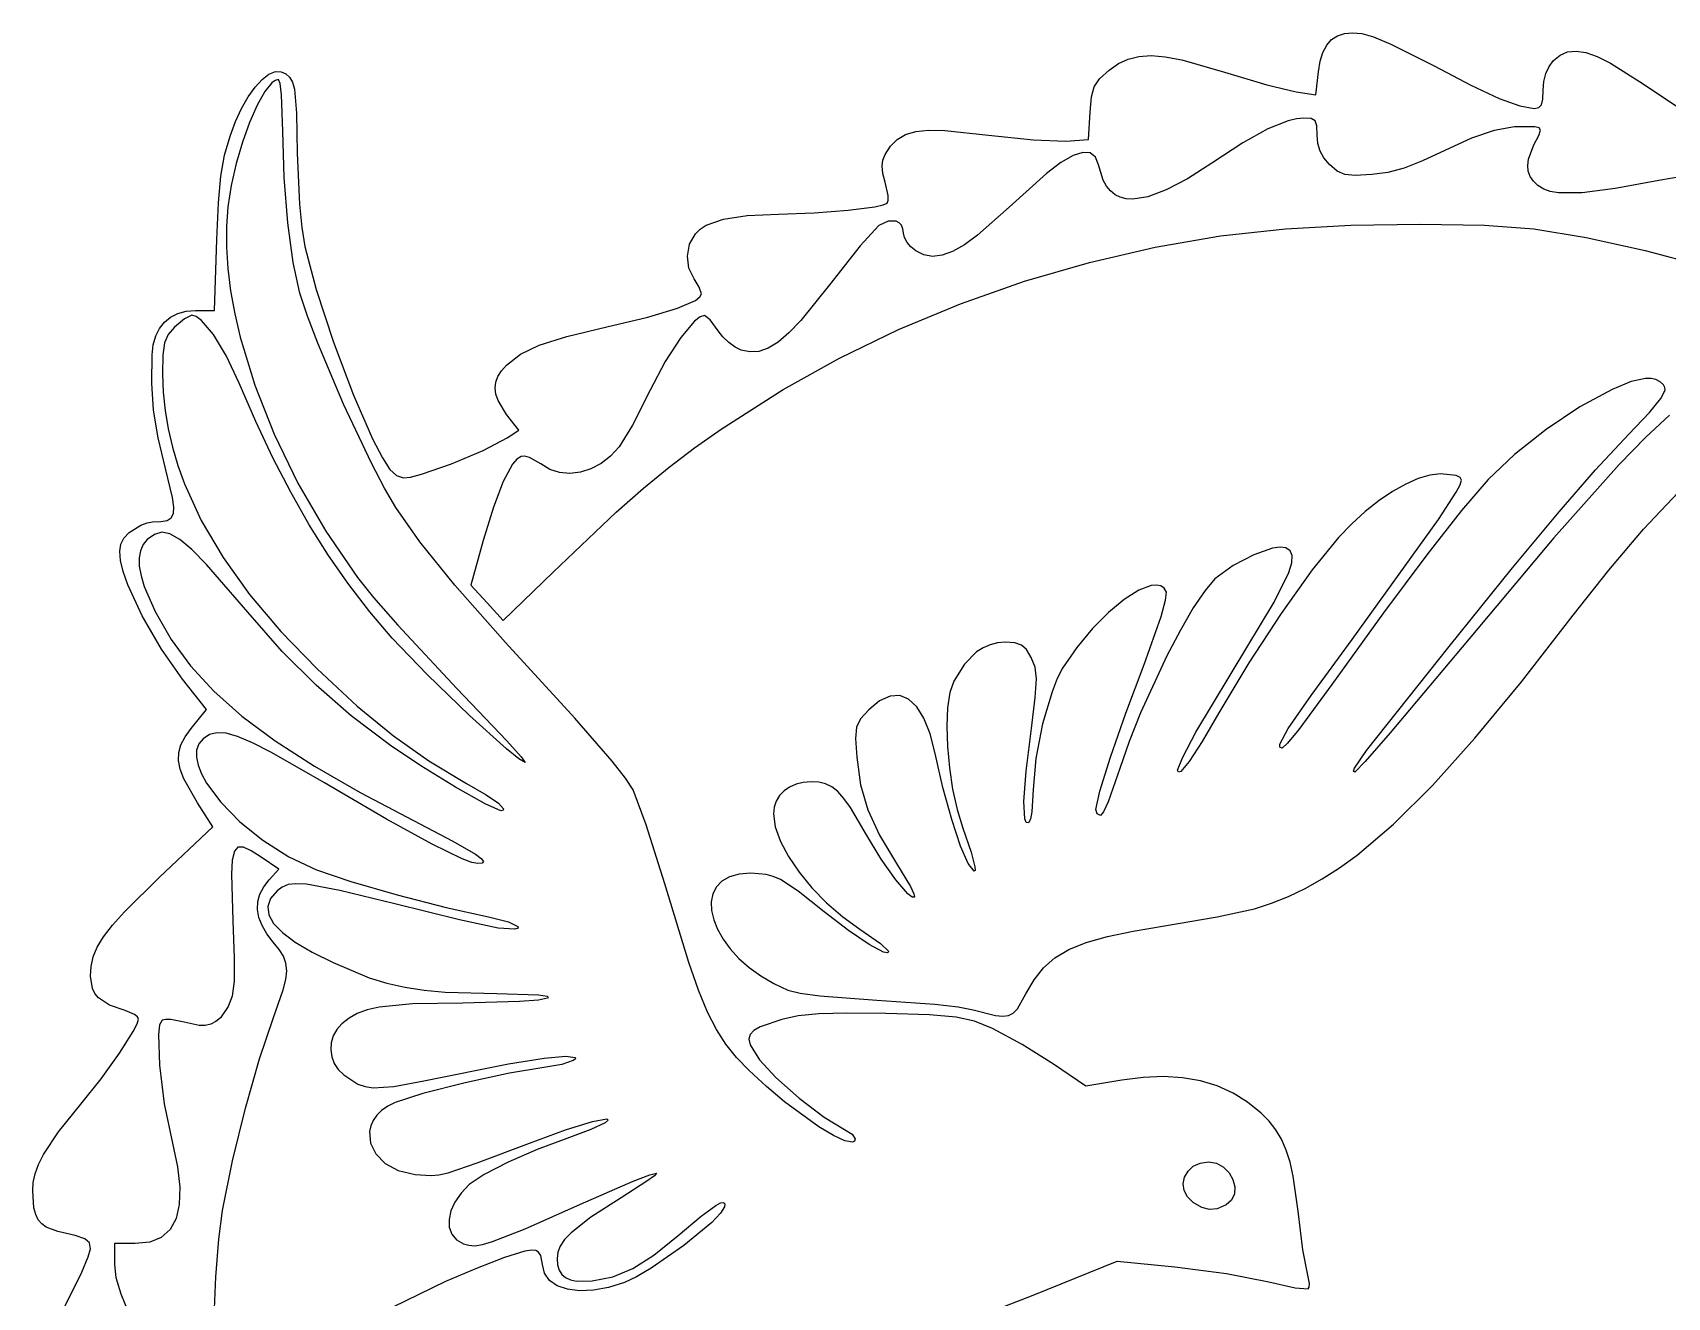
# Model space of a CAD drawing. Extents: x -77 to 287, y -42 to 339.
# Drawn here: x -74.4 to 142.7, y 171.2 to 339.1 of the extents above; entities that cross this region are included whole.
import ezdxf

# ---------------------------------------------------------------- set-up
doc = ezdxf.new("R2010")
doc.units = 0

msp = doc.modelspace()

# ---------------------------------------------------------------- linework, layer by layer
at = {"layer": 'Layer 1'}
for p, q in [((98.074558, 338.220521), (98.860054, 338.739917)), ((98.860054, 338.739917), (99.792513, 339.046636)), ((99.792513, 339.046636), (100.875736, 339.14402)), ((100.875736, 339.14402), (102.113526, 339.035411)), ((102.113526, 339.035411), (103.63568, 338.5745)), ((96.561821, 335.352858), (96.929244, 336.530333)), ((96.929244, 336.530333), (97.432222, 337.485107)), ((97.432222, 337.485107), (98.074558, 338.220521)), ((103.63568, 338.5745), (105.953207, 337.611687)), ((105.953207, 337.611687), (111.714286, 334.743646)), ((128.426474, 336.157388), (129.410839, 336.58201)), ((129.410839, 336.58201), (130.543965, 336.696969)), ((130.543965, 336.696969), (131.855372, 336.494657)), ((68.542896, 334.180715), (69.755404, 335.040141)), ((69.755404, 335.040141), (71.043428, 335.646528)), ((71.043428, 335.646528), (72.469737, 335.998759)), ((72.469737, 335.998759), (74.097104, 336.095722)), ((74.097104, 336.095722), (75.988299, 335.936302)), ((75.988299, 335.936302), (78.206092, 335.519384)), ((78.206092, 335.519384), (83.872561, 333.908596)), ((96.32615, 333.94934), (96.561821, 335.352858)), ((111.714286, 334.743646), (116.594927, 332.16659)), ((126.537652, 333.716688), (126.966136, 334.637225)), ((126.966136, 334.637225), (127.561348, 335.430711)), ((127.561348, 335.430711), (128.426474, 336.157388)), ((131.855372, 336.494657), (133.374582, 335.967465)), ((133.374582, 335.967465), (135.131114, 335.107786)), ((135.131114, 335.107786), (139.474231, 332.360531)), ((-44.886268, 331.912698), (-43.961896, 332.925669)), ((-43.961896, 332.925669), (-43.05774, 333.625449)), ((-42.665111, 332.498613), (-43.626989, 331.315449)), ((-43.05774, 333.625449), (-42.201411, 333.977479)), ((-42.219894, 332.81445), (-42.665111, 332.498613)), ((-41.80759, 332.923547), (-42.219894, 332.81445)), ((-42.201411, 333.977479), (-41.420522, 333.947201)), ((-41.576638, 332.383421), (-41.80759, 332.923547)), ((-41.38716, 330.910811), (-41.576638, 332.383421)), ((-41.420522, 333.947201), (-40.806917, 333.677446)), ((-40.806917, 333.677446), (-40.322912, 333.251291)), ((-40.322912, 333.251291), (-39.95362, 332.592711)), ((-39.95362, 332.592711), (-39.684157, 331.625679)), ((66.533647, 331.971879), (67.266065, 333.030247)), ((67.266065, 333.030247), (68.542896, 334.180715)), ((83.872561, 333.908596), (89.486361, 332.226577)), ((89.486361, 332.226577), (93.354432, 331.285606)), ((95.97933, 330.872342), (96.32615, 333.94934)), ((126.191637, 331.525153), (126.278589, 332.676773)), ((126.278589, 332.676773), (126.537652, 333.716688)), ((139.474231, 332.360531), (144.030946, 329.305763)), ((-46.685204, 329.085422), (-45.803241, 330.621096)), ((-45.803241, 330.621096), (-44.886268, 331.912698)), ((-43.626989, 331.315449), (-44.63863, 329.51151)), ((-41.209787, 326.054761), (-41.38716, 330.910811)), ((-39.684157, 331.625679), (-39.385181, 328.462156)), ((66.001228, 328.589842), (66.170437, 330.62021)), ((66.170437, 330.62021), (66.533647, 331.971879)), ((93.354432, 331.285606), (95.97933, 330.872342)), ((116.594927, 332.16659), (120.327058, 330.411265)), ((120.327058, 330.411265), (123.072746, 329.408671)), ((125.953346, 329.574384), (126.139702, 330.319897)), ((126.139702, 330.319897), (126.191637, 331.525153)), ((-47.504544, 327.340234), (-46.685204, 329.085422)), ((-44.63863, 329.51151), (-45.645442, 327.224255)), ((-39.385181, 328.462156), (-39.306904, 323.152518)), ((65.810217, 324.936587), (66.001228, 328.589842)), ((123.072746, 329.408671), (124.994058, 329.089807)), ((124.994058, 329.089807), (125.586741, 329.195419)), ((125.586741, 329.195419), (125.953346, 329.574384)), ((-48.233649, 325.420091), (-47.504544, 327.340234)), ((-45.645442, 327.224255), (-46.592832, 324.591139)), ((-41.038316, 319.887981), (-41.209787, 326.054761)), ((41.469778, 325.599161), (42.837951, 325.999849)), ((42.837951, 325.999849), (44.557018, 326.182097)), ((44.557018, 326.182097), (46.69517, 326.158779)), ((46.69517, 326.158779), (52.501481, 325.54695)), ((89.625622, 326.35603), (86.286149, 324.503981)), ((92.298646, 327.437998), (89.625622, 326.35603)), ((93.415963, 327.705194), (92.298646, 327.437998)), ((94.403534, 327.797861), (93.415963, 327.705194)), ((95.348492, 327.739547), (94.403534, 327.797861)), ((95.878017, 327.445227), (95.348492, 327.739547)), ((96.109583, 326.764385), (95.878017, 327.445227)), ((96.160666, 325.546504), (96.109583, 326.764385)), ((119.654355, 326.152645), (116.647201, 325.133299)), ((122.378407, 326.627125), (119.654355, 326.152645)), ((125.074703, 326.623292), (122.378407, 326.627125)), ((125.661303, 326.517394), (125.074703, 326.623292)), ((125.612657, 325.502707), (125.843518, 326.204277)), ((125.843518, 326.204277), (125.661303, 326.517394)), ((-48.968995, 322.874819), (-48.233649, 325.420091)), ((-46.592832, 324.591139), (-47.426209, 321.749618)), ((38.788741, 322.957693), (39.513362, 324.090958)), ((39.513362, 324.090958), (40.384311, 324.967156)), ((40.384311, 324.967156), (41.469778, 325.599161)), ((52.501481, 325.54695), (58.501658, 324.897857)), ((58.501658, 324.897857), (62.771901, 324.741706)), ((62.771901, 324.741706), (65.810217, 324.936587)), ((86.286149, 324.503981), (82.18192, 321.833877)), ((96.256298, 324.428541), (96.160666, 325.546504)), ((96.553307, 323.427065), (96.256298, 324.428541)), ((113.101603, 323.502532), (110.163004, 322.108991)), ((116.647201, 325.133299), (113.101603, 323.502532)), ((124.229055, 322.354553), (124.960033, 324.231448)), ((124.960033, 324.231448), (125.612657, 325.502707)), ((-49.462967, 320.086421), (-48.968995, 322.874819)), ((-47.426209, 321.749618), (-48.090979, 318.837151)), ((-39.306904, 323.152518), (-39.014581, 316.376227)), ((38.3951, 321.395458), (38.493203, 322.209018)), ((38.494483, 320.444653), (38.3951, 321.395458)), ((38.493203, 322.209018), (38.788741, 322.957693)), ((62.135254, 321.880722), (60.193662, 320.434246)), ((63.744802, 322.817214), (62.135254, 321.880722)), ((65.034879, 323.249659), (63.744802, 322.817214)), ((66.018059, 323.183992), (65.034879, 323.249659)), ((66.706914, 322.626148), (66.018059, 323.183992)), ((67.114016, 321.582064), (66.706914, 322.626148)), ((67.754095, 319.560662), (67.114016, 321.582064)), ((82.18192, 321.833877), (78.926492, 319.747374)), ((97.066868, 322.506087), (96.553307, 323.427065)), ((97.812152, 321.629622), (97.066868, 322.506087)), ((98.816147, 320.743862), (97.812152, 321.629622)), ((110.163004, 322.108991), (107.735092, 321.165349)), ((124.126915, 321.520612), (124.229055, 322.354553)), ((124.200628, 320.755043), (124.126915, 321.520612)), ((-49.78297, 316.529394), (-49.462967, 320.086421)), ((-40.569245, 313.901475), (-41.038316, 319.887981)), ((38.791405, 319.284241), (38.494483, 320.444653)), ((39.162698, 317.501677), (38.791405, 319.284241)), ((60.193662, 320.434246), (55.264056, 315.987601)), ((68.192438, 318.769663), (67.754095, 319.560662)), ((78.926492, 319.747374), (76.099769, 318.248635)), ((99.823869, 320.287884), (98.816147, 320.743862)), ((101.223591, 320.168969), (99.823869, 320.287884)), ((103.403586, 320.2944), (101.223591, 320.168969)), ((105.565931, 320.588266), (103.403586, 320.2944)), ((107.735092, 321.165349), (105.565931, 320.588266)), ((124.450409, 320.056874), (124.200628, 320.755043)), ((124.876472, 319.425132), (124.450409, 320.056874)), ((125.479033, 318.858842), (124.876472, 319.425132)), ((141.526599, 319.506228), (135.760793, 318.429734)), ((146.17892, 320.305215), (141.526599, 319.506228)), ((-48.090979, 318.837151), (-48.53255, 315.991192)), ((39.170965, 316.854733), (39.162698, 317.501677)), ((68.71271, 318.125183), (68.192438, 318.769663)), ((69.317207, 317.62726), (68.71271, 318.125183)), ((70.008224, 317.275934), (69.317207, 317.62726)), ((70.788055, 317.071242), (70.008224, 317.275934)), ((71.658997, 317.013222), (70.788055, 317.071242)), ((73.683392, 317.337353), (71.658997, 317.013222)), ((76.099769, 318.248635), (73.683392, 317.337353)), ((126.258306, 318.357032), (125.479033, 318.858842)), ((127.092118, 318.044986), (126.258306, 318.357032)), ((128.211725, 317.861539), (127.092118, 318.044986)), ((131.350862, 317.883638), (128.211725, 317.861539)), ((135.760793, 318.429734), (131.350862, 317.883638)), ((-49.996409, 311.678235), (-49.78297, 316.529394)), ((-48.53255, 315.991192), (-48.720036, 313.389601)), ((-39.014581, 316.376227), (-38.694164, 313.258775)), ((17.299065, 314.368733), (20.470853, 314.860953)), ((20.470853, 314.860953), (24.597525, 315.057018)), ((24.597525, 315.057018), (29.343774, 315.227051)), ((29.343774, 315.227051), (33.886465, 315.577857)), ((33.886465, 315.577857), (37.397724, 316.027191)), ((37.397724, 316.027191), (38.507856, 316.263104)), ((38.507856, 316.263104), (39.049678, 316.492805)), ((39.049678, 316.492805), (39.170965, 316.854733)), ((55.264056, 315.987601), (51.05708, 312.228815)), ((-48.720036, 313.389601), (-48.715406, 310.657128)), ((-39.856614, 308.611095), (-40.569245, 313.901475)), ((-38.694164, 313.258775), (-38.292512, 310.74921)), ((13.575519, 312.437678), (14.198012, 313.043312)), ((14.198012, 313.043312), (15.021005, 313.565821)), ((15.021005, 313.565821), (17.299065, 314.368733)), ((37.96558, 313.536148), (35.460795, 310.819361)), ((39.18937, 314.120924), (37.96558, 313.536148)), ((40.225126, 314.117635), (39.18937, 314.120924)), ((40.631698, 313.908345), (40.225126, 314.117635)), ((40.94231, 313.567494), (40.631698, 313.908345)), ((41.140642, 313.100233), (40.94231, 313.567494)), ((41.21038, 312.511715), (41.140642, 313.100233)), ((83.33885, 312.156993), (91.940496, 313.108948)), ((91.940496, 313.108948), (100.627151, 313.57726)), ((100.627151, 313.57726), (109.857822, 313.7291)), ((109.857822, 313.7291), (118.377326, 313.565312)), ((118.377326, 313.565312), (124.930481, 313.086744)), ((124.930481, 313.086744), (131.874652, 311.957538)), ((-50.299713, 302.253621), (-49.996409, 311.678235)), ((-48.715406, 310.657128), (-48.523727, 307.808255)), ((-38.292512, 310.74921), (-36.789813, 305.037102)), ((12.520394, 309.446887), (12.803693, 311.03374)), ((12.803693, 311.03374), (13.575519, 312.437678)), ((35.460795, 310.819361), (31.38663, 305.651938)), ((41.338709, 311.92937), (41.21038, 312.511715)), ((41.688121, 311.292397), (41.338709, 311.92937)), ((42.20525, 310.677867), (41.688121, 311.292397)), ((42.83673, 310.162851), (42.20525, 310.677867)), ((49.303614, 310.960217), (47.743505, 310.080073)), ((51.05708, 312.228815), (49.303614, 310.960217)), ((65.916191, 308.634879), (74.634252, 310.656073)), ((74.634252, 310.656073), (83.33885, 312.156993)), ((131.874652, 311.957538), (139.740668, 310.229988)), ((-38.954464, 304.532695), (-39.856614, 308.611095)), ((12.729802, 307.857124), (12.520394, 309.446887)), ((43.923364, 309.62977), (42.83673, 310.162851)), ((45.083374, 309.428908), (43.923364, 309.62977)), ((46.346756, 309.574323), (45.083374, 309.428908)), ((47.743505, 310.080073), (46.346756, 309.574323)), ((57.274158, 306.122103), (65.916191, 308.634879)), ((139.740668, 310.229988), (147.777667, 308.086849)), ((-48.523727, 307.808255), (-48.150061, 304.85746)), ((13.436098, 306.444455), (12.729802, 307.857124)), ((14.098642, 305.34833), (13.436098, 306.444455)), ((-48.150061, 304.85746), (-47.599476, 301.819222)), ((-37.948282, 301.491616), (-38.954464, 304.532695)), ((-36.789813, 305.037102), (-34.497431, 298.045467)), ((13.572644, 303.576134), (14.173118, 304.035378)), ((14.374216, 304.454655), (14.098642, 305.34833)), ((14.173118, 304.035378), (14.374216, 304.454655)), ((31.38663, 305.651938), (27.578035, 300.924183)), ((48.797643, 303.146437), (57.274158, 306.122103)), ((-56.124491, 301.369911), (-55.158996, 301.855826)), ((-55.158996, 301.855826), (-54.053346, 302.152913)), ((-54.053346, 302.152913), (-52.814962, 302.253621)), ((-52.814962, 302.253621), (-50.299713, 302.253621)), ((-47.599476, 301.819222), (-46.877035, 298.708022)), ((7.261688, 301.369101), (11.19051, 302.543668)), ((11.19051, 302.543668), (13.572644, 303.576134)), ((40.576134, 299.736573), (48.797643, 303.146437)), ((-58.105881, 298.854743), (-57.605352, 299.861816)), ((-57.605352, 299.861816), (-56.942416, 300.702724)), ((-56.942416, 300.702724), (-56.124491, 301.369911)), ((-55.620618, 300.046313), (-56.447893, 299.067509)), ((-54.298199, 301.153963), (-55.620618, 300.046313)), ((-53.321156, 301.614664), (-54.298199, 301.153963)), ((-52.709576, 301.439017), (-53.321156, 301.614664)), ((-52.005851, 300.931752), (-52.709576, 301.439017)), ((-50.404495, 299.040428), (-52.005851, 300.931752)), ((-36.585729, 297.880494), (-37.948282, 301.491616)), ((-3.476908, 298.797926), (1.820055, 300.064279)), ((1.820055, 300.064279), (7.261688, 301.369101)), ((13.47027, 300.815535), (11.645494, 298.650951)), ((14.210249, 301.399774), (13.47027, 300.815535)), ((14.790305, 301.590052), (14.210249, 301.399774)), ((15.548714, 300.983101), (14.790305, 301.590052)), ((16.610565, 299.558405), (15.548714, 300.983101)), ((27.578035, 300.924183), (25.988554, 299.271227)), ((32.699122, 295.921203), (40.576134, 299.736573)), ((-58.590047, 296.37231), (-58.436586, 297.689056)), ((-58.436586, 297.689056), (-58.105881, 298.854743)), ((-56.920992, 297.952637), (-57.133625, 296.327145)), ((-56.447893, 299.067509), (-56.920992, 297.952637)), ((-48.68214, 296.176807), (-50.404495, 299.040428)), ((-46.877035, 298.708022), (-44.936845, 292.324654)), ((-33.169086, 289.791945), (-36.585729, 297.880494)), ((-34.497431, 298.045467), (-31.851973, 291.014194)), ((-9.668119, 296.429546), (-7.15045, 297.645965)), ((-7.15045, 297.645965), (-3.476908, 298.797926)), ((11.645494, 298.650951), (9.585866, 295.467856)), ((17.245337, 298.733569), (16.610565, 299.558405)), ((18.029008, 297.971393), (17.245337, 298.733569)), ((18.862026, 297.356672), (18.029008, 297.971393)), ((24.557469, 298.05417), (23.246167, 297.244475)), ((25.988554, 299.271227), (24.557469, 298.05417)), ((-58.633489, 292.570692), (-58.590047, 296.37231)), ((-57.133625, 296.327145), (-57.179501, 293.816483)), ((-47.003837, 292.577009), (-48.68214, 296.176807)), ((-11.497464, 294.969821), (-9.668119, 296.429546)), ((9.585866, 295.467856), (7.561273, 291.637807)), ((19.644841, 296.974203), (18.862026, 297.356672)), ((20.828465, 296.733028), (19.644841, 296.974203)), ((22.016037, 296.813607), (20.828465, 296.733028)), ((23.246167, 297.244475), (22.016037, 296.813607)), ((25.256096, 291.729018), (32.699122, 295.921203)), ((-57.179501, 293.816483), (-57.095276, 291.388045)), ((-12.924935, 292.715468), (-12.639814, 293.468176)), ((-12.639814, 293.468176), (-12.163985, 294.215523)), ((-12.163985, 294.215523), (-11.497464, 294.969821)), ((139.768761, 293.226364), (137.865393, 292.789449)), ((140.523423, 293.224047), (139.768761, 293.226364)), ((141.165322, 293.076162), (140.523423, 293.224047)), ((-58.374736, 289.006957), (-58.633489, 292.570692)), ((-57.095276, 291.388045), (-56.852276, 288.959039)), ((-44.810537, 287.48453), (-47.003837, 292.577009)), ((-44.936845, 292.324654), (-42.370013, 285.82319)), ((-31.851973, 291.014194), (-29.290047, 285.183167)), ((-13.019333, 291.94509), (-12.924935, 292.715468)), ((-12.922989, 291.14473), (-13.019333, 291.94509)), ((-12.635889, 290.302078), (-12.922989, 291.14473)), ((7.561273, 291.637807), (5.212485, 287.026402)), ((17.017949, 286.496668), (25.256096, 291.729018)), ((135.343697, 291.755728), (131.03, 289.423968)), ((137.865393, 292.789449), (135.343697, 291.755728)), ((141.7084, 292.78392), (141.165322, 293.076162)), ((142.166597, 292.348533), (141.7084, 292.78392)), ((141.817914, 290.532659), (142.367795, 291.645463)), ((142.347049, 292.028236), (142.166597, 292.348533)), ((142.367795, 291.645463), (142.347049, 292.028236)), ((-57.773354, 285.341305), (-58.374736, 289.006957)), ((-56.852276, 288.959039), (-56.450263, 286.529011)), ((-29.459675, 281.954695), (-33.169086, 289.791945)), ((-11.48935, 288.440652), (-12.635889, 290.302078)), ((131.03, 289.423968), (126.557902, 286.44634)), ((140.292455, 288.690465), (141.817914, 290.532659)), ((-42.534473, 282.664347), (-44.810537, 287.48453)), ((-9.877774, 286.327756), (-11.48935, 288.440652)), ((5.212485, 287.026402), (3.455914, 284.117299)), ((137.566919, 285.799225), (140.292455, 288.690465)), ((142.971657, 288.334997), (139.834624, 285.403535)), ((-56.788905, 281.23393), (-57.773354, 285.341305)), ((-56.450263, 286.529011), (-55.888999, 284.097508)), ((-42.370013, 285.82319), (-39.217057, 279.319468)), ((-29.290047, 285.183167), (-27.992811, 282.679763)), ((-14.614015, 283.632312), (-11.428139, 285.311931)), ((-11.428139, 285.311931), (-9.877774, 286.327756)), ((13.469649, 284.008923), (17.017949, 286.496668)), ((126.557902, 286.44634), (122.357904, 283.135039)), ((133.149303, 281.072812), (137.566919, 285.799225)), ((139.834624, 285.403535), (136.270132, 281.763875)), ((-55.888999, 284.097508), (-55.168247, 281.664075)), ((-40.16786, 278.103481), (-42.534473, 282.664347)), ((-27.992811, 282.679763), (-26.996177, 281.132156)), ((-18.830293, 281.860601), (-14.614015, 283.632312)), ((-10.119367, 282.493327), (-10.69749, 281.809875)), ((-9.57657, 282.857724), (-10.119367, 282.493327)), ((-9.08863, 282.887766), (-9.57657, 282.857724)), ((-8.433299, 282.711206), (-9.08863, 282.887766)), ((-6.963491, 281.868157), (-8.433299, 282.711206)), ((2.316305, 282.888956), (1.051198, 281.914193)), ((3.455914, 284.117299), (2.316305, 282.888956)), ((10.076248, 281.428027), (13.469649, 284.008923)), ((122.357904, 283.135039), (118.860508, 279.802262)), ((-55.854339, 277.384186), (-56.788905, 281.23393)), ((-55.168247, 281.664075), (-54.287768, 279.228259)), ((-27.731165, 278.657697), (-29.459675, 281.954695)), ((-26.996177, 281.132156), (-26.125074, 280.319089)), ((-26.125074, 280.319089), (-25.20443, 280.019305)), ((-25.20443, 280.019305), (-24.270513, 280.112301)), ((-24.270513, 280.112301), (-22.789567, 280.491399)), ((-22.789567, 280.491399), (-18.830293, 281.860601)), ((-10.69749, 281.809875), (-11.937771, 279.534577)), ((-5.774676, 281.14243), (-6.963491, 281.868157)), ((-4.474422, 280.721428), (-5.774676, 281.14243)), ((-3.102218, 280.596628), (-4.474422, 280.721428)), ((-1.697553, 280.759505), (-3.102218, 280.596628)), ((-0.299918, 281.201534), (-1.697553, 280.759505)), ((1.051198, 281.914193), (-0.299918, 281.201534)), ((6.668533, 278.619903), (10.076248, 281.428027)), ((111.14812, 280.374235), (109.596999, 279.922716)), ((112.553129, 280.529089), (111.14812, 280.374235)), ((114.640459, 280.32113), (112.553129, 280.529089)), ((115.157787, 280.059432), (114.640459, 280.32113)), ((136.270132, 281.763875), (127.579036, 272.064274)), ((128.297073, 275.508723), (133.149303, 281.072812)), ((-54.287768, 279.228259), (-52.046679, 274.347661)), ((-37.702914, 273.788952), (-40.16786, 278.103481)), ((-39.217057, 279.319468), (-35.518496, 272.929326)), ((-26.212641, 276.056391), (-27.731165, 278.657697)), ((-11.937771, 279.534577), (-13.253529, 276.129373)), ((3.077292, 275.450471), (6.668533, 278.619903)), ((106.182117, 278.207947), (104.381203, 276.983825)), ((107.93119, 279.194099), (106.182117, 278.207947)), ((109.596999, 279.922716), (107.93119, 279.194099)), ((112.296147, 274.471814), (114.645894, 278.09269)), ((114.645894, 278.09269), (115.167856, 279.10384)), ((115.329372, 279.691033), (115.157787, 280.059432)), ((115.167856, 279.10384), (115.329372, 279.691033)), ((118.860508, 279.802262), (115.330526, 275.691973)), ((139.527224, 273.18516), (144.113675, 278.077615)), ((-55.689578, 276.137586), (-55.854339, 277.384186)), ((-55.747004, 275.258568), (-55.689578, 276.137586)), ((-23.035135, 271.533393), (-26.212641, 276.056391)), ((-13.253529, 276.129373), (-14.600879, 271.691805)), ((104.381203, 276.983825), (102.559873, 275.5413)), ((-61.613014, 272.769809), (-60.093904, 273.740043)), ((-60.093904, 273.740043), (-59.257648, 274.037428)), ((-59.257648, 274.037428), (-58.506171, 274.149306)), ((-58.506171, 274.149306), (-57.406201, 274.1925)), ((-57.406201, 274.1925), (-56.589936, 274.349475)), ((-56.589936, 274.349475), (-56.041997, 274.683681)), ((-56.041997, 274.683681), (-55.747004, 275.258568)), ((-52.046679, 274.347661), (-49.163832, 269.452084)), ((-35.131852, 269.707781), (-37.702914, 273.788952)), ((-5.332619, 267.491375), (3.077292, 275.450471)), ((100.749551, 273.899935), (98.981661, 272.079296)), ((102.559873, 275.5413), (100.749551, 273.899935)), ((100.801952, 258.548842), (112.296147, 274.471814)), ((115.330526, 275.691973), (110.711613, 269.800236)), ((122.109796, 268.044297), (128.297073, 275.508723)), ((-62.726723, 271.200778), (-62.326112, 271.989456)), ((-62.326112, 271.989456), (-61.613014, 272.769809)), ((-59.215282, 271.804141), (-59.77656, 271.1382)), ((-58.266764, 272.495409), (-59.215282, 271.804141)), ((-57.294028, 272.776176), (-58.266764, 272.495409)), ((-56.206544, 272.581126), (-57.294028, 272.776176)), ((-54.913782, 271.844942), (-56.206544, 272.581126)), ((-53.325212, 270.502308), (-54.913782, 271.844942)), ((-35.518496, 272.929326), (-31.31485, 266.768598)), ((-18.350501, 265.757038), (-23.035135, 271.533393)), ((-14.600879, 271.691805), (-16.230859, 265.743508)), ((98.981661, 272.079296), (95.489134, 267.791396)), ((127.579036, 272.064274), (116.338909, 258.644817)), ((134.897788, 267.760602), (139.527224, 273.18516)), ((-62.858587, 270.261852), (-62.726723, 271.200778)), ((-62.76544, 269.030757), (-62.858587, 270.261852)), ((-60.141499, 270.330523), (-60.309591, 269.376411)), ((-60.309591, 269.376411), (-60.280329, 268.271168)), ((-59.77656, 271.1382), (-60.141499, 270.330523)), ((-51.350303, 268.487909), (-53.325212, 270.502308)), ((-49.163832, 269.452084), (-45.637324, 264.537897)), ((-32.446889, 265.84699), (-35.131852, 269.707781)), ((87.741548, 269.807014), (85.003911, 268.359858)), ((90.251684, 270.675751), (87.741548, 269.807014)), ((91.249262, 270.817228), (90.251684, 270.675751)), ((91.983351, 270.722919), (91.249262, 270.817228)), ((92.574022, 270.332073), (91.983351, 270.722919)), ((92.854739, 269.689605), (92.574022, 270.332073)), ((92.804096, 268.74044), (92.854739, 269.689605)), ((110.711613, 269.800236), (104.985175, 262.10263)), ((-62.437449, 267.585927), (-62.76544, 269.030757)), ((-61.82005, 265.819047), (-62.437449, 267.585927)), ((-60.280329, 268.271168), (-60.053205, 267.010096)), ((-45.879351, 262.182549), (-51.350303, 268.487909)), ((-11.940773, 261.062229), (-5.332619, 267.491375)), ((85.003911, 268.359858), (82.589743, 266.577429)), ((90.44996, 263.502004), (92.400688, 267.429501)), ((95.489134, 267.791396), (91.36201, 262.010006)), ((92.400688, 267.429501), (92.804096, 268.74044)), ((113.687042, 257.616871), (122.109796, 268.044297)), ((130.183865, 261.766365), (134.897788, 267.760602)), ((-59.896045, 261.662498), (-61.82005, 265.819047)), ((-60.053205, 267.010096), (-59.627711, 265.588497)), ((-59.627711, 265.588497), (-58.179583, 262.244932)), ((-29.640242, 262.193599), (-32.446889, 265.84699)), ((-31.31485, 266.768598), (-29.158101, 264.102304)), ((-11.656172, 258.135604), (-18.350501, 265.757038)), ((-16.230859, 265.743508), (-14.085815, 263.402867)), ((72.464489, 265.07749), (70.536972, 263.859552)), ((74.115954, 265.702647), (72.464489, 265.07749)), ((74.802565, 265.766832), (74.115954, 265.702647)), ((75.377442, 265.651501), (74.802565, 265.766832)), ((75.826345, 265.346215), (75.377442, 265.651501)), ((76.135032, 264.840532), (75.826345, 265.346215)), ((81.275147, 265.065557), (79.713355, 262.744248)), ((82.589743, 266.577429), (81.275147, 265.065557)), ((-45.637324, 264.537897), (-41.465253, 259.601468)), ((-29.158101, 264.102304), (-25.944783, 260.438131)), ((-14.085815, 263.402867), (-11.940773, 261.062229)), ((70.536972, 263.859552), (68.447324, 262.132355)), ((75.425419, 261.610244), (76.020049, 263.77573)), ((76.020049, 263.77573), (76.135032, 264.840532)), ((79.713355, 262.744248), (77.990145, 259.78448)), ((86.831317, 257.466511), (90.44996, 263.502004)), ((-57.351454, 257.24784), (-59.896045, 261.662498)), ((-58.179583, 262.244932), (-56.06124, 258.533528)), ((-41.283614, 256.964546), (-45.879351, 262.182549)), ((-26.704125, 258.734629), (-29.640242, 262.193599)), ((68.447324, 262.132355), (66.309468, 259.979418)), ((73.184475, 255.237608), (75.425419, 261.610244)), ((91.36201, 262.010006), (87.079628, 255.439199)), ((104.985175, 262.10263), (98.132621, 252.574728)), ((123.317253, 252.921279), (130.183865, 261.766365)), ((-56.06124, 258.533528), (-53.496294, 255.032025)), ((-41.465253, 259.601468), (-36.645717, 254.639167)), ((-22.052715, 253.879789), (-26.704125, 258.734629)), ((-25.944783, 260.438131), (-18.084856, 252.048198)), ((66.309468, 259.979418), (64.237326, 257.484262)), ((77.990145, 259.78448), (76.191293, 256.357232)), ((95.359298, 251.080681), (100.801952, 258.548842)), ((116.338909, 258.644817), (105.874501, 246.122263)), ((-54.544307, 253.261798), (-57.351454, 257.24784)), ((-36.80282, 252.46907), (-41.283614, 256.964546)), ((-2.449581, 248.077368), (-11.656172, 258.135604)), ((50.932144, 256.884121), (49.326707, 255.277245)), ((51.804325, 257.445396), (50.932144, 256.884121)), ((52.723553, 257.845789), (51.804325, 257.445396)), ((53.690382, 258.085718), (52.723553, 257.845789)), ((54.705366, 258.165601), (53.690382, 258.085718)), ((56.00782, 258.093912), (54.705366, 258.165601)), ((56.898383, 257.808019), (56.00782, 258.093912)), ((57.56213, 257.201684), (56.898383, 257.808019)), ((58.184136, 256.16867), (57.56213, 257.201684)), ((64.237326, 257.484262), (62.344822, 254.730409)), ((76.191293, 256.357232), (72.709777, 248.784204)), ((80.068554, 246.210199), (86.831317, 257.466511)), ((102.731901, 243.779748), (113.687042, 257.616871)), ((-53.496294, 255.032025), (-50.397785, 251.670108)), ((-36.645717, 254.639167), (-31.329422, 249.70209)), ((49.326707, 255.277245), (47.902814, 253.021813)), ((58.718235, 254.880745), (58.184136, 256.16867)), ((58.898228, 253.321791), (58.718235, 254.880745)), ((62.344822, 254.730409), (61.637709, 253.359184)), ((70.769912, 248.773581), (73.184475, 255.237608)), ((87.079628, 255.439199), (83.121328, 248.783045)), ((-51.353108, 249.251356), (-54.544307, 253.261798)), ((-32.120397, 248.400253), (-36.80282, 252.46907)), ((-16.430093, 248.445373), (-22.052715, 253.879789)), ((-18.084856, 252.048198), (-11.457651, 245.087033)), ((47.902814, 253.021813), (47.385858, 251.508779)), ((58.725277, 250.821136), (58.898228, 253.321791)), ((61.637709, 253.359184), (60.944281, 251.597868)), ((98.132621, 252.574728), (93.709073, 246.595492)), ((117.1216, 245.414355), (123.317253, 252.921279)), ((-50.397785, 251.670108), (-46.678754, 248.377463)), ((-31.329422, 249.70209), (-26.531283, 245.734838)), ((38.051578, 250.381333), (36.599227, 249.180047)), ((39.427754, 251.017666), (38.051578, 250.381333)), ((40.715653, 251.096966), (39.427754, 251.017666)), ((41.903173, 250.627154), (40.715653, 251.096966)), ((42.978211, 249.616151), (41.903173, 250.627154)), ((47.385858, 251.508779), (47.076295, 249.468055)), ((58.200544, 246.70811), (58.725277, 250.821136)), ((60.944281, 251.597868), (59.697844, 247.317452)), ((92.326297, 246.695928), (95.359298, 251.080681)), ((-53.397892, 246.706919), (-51.353108, 249.251356)), ((-46.678754, 248.377463), (-42.252242, 245.083777)), ((-26.919774, 244.462228), (-32.120397, 248.400253)), ((-11.531292, 244.019847), (-16.430093, 248.445373)), ((2.509003, 242.397995), (-2.449581, 248.077368)), ((35.50282, 247.988888), (34.961002, 246.900893)), ((36.599227, 249.180047), (35.50282, 247.988888)), ((43.928664, 248.071878), (42.978211, 249.616151)), ((44.742431, 246.002256), (43.928664, 248.071878)), ((47.076295, 249.468055), (46.965968, 247.030825)), ((68.729269, 242.900533), (70.769912, 248.773581)), ((72.709777, 248.784204), (71.198666, 244.980379)), ((83.121328, 248.783045), (80.901208, 244.994931)), ((-54.748407, 244.56005), (-54.198164, 245.603405)), ((-54.198164, 245.603405), (-53.397892, 246.706919)), ((-51.802151, 245.349707), (-52.377413, 244.67094)), ((-50.950631, 245.89913), (-51.802151, 245.349707)), ((-49.972514, 246.156991), (-50.950631, 245.89913)), ((-48.764668, 246.085763), (-49.972514, 246.156991)), ((-47.22396, 245.647921), (-48.764668, 246.085763)), ((-45.247257, 244.805939), (-47.22396, 245.647921)), ((-26.531283, 245.734838), (-21.829693, 242.413961)), ((34.961002, 246.900893), (34.839135, 245.388558)), ((34.839135, 245.388558), (35.002583, 242.924379)), ((45.407408, 243.415206), (44.742431, 246.002256)), ((46.965968, 247.030825), (47.04672, 244.32827)), ((57.515049, 241.034145), (58.200544, 246.70811)), ((59.697844, 247.317452), (58.804244, 242.714141)), ((78.257519, 242.824109), (80.068554, 246.210199)), ((91.209725, 244.627559), (92.326297, 246.695928)), ((93.709073, 246.595492), (92.225316, 244.776587)), ((105.874501, 246.122263), (102.545268, 242.312857)), ((111.486485, 239.143889), (117.1216, 245.414355)), ((-55.082604, 242.460438), (-55.04457, 243.52851)), ((-55.04457, 243.52851), (-54.748407, 244.56005)), ((-52.671025, 243.845791), (-52.700011, 242.893937)), ((-52.377413, 244.67094), (-52.671025, 243.845791)), ((-42.731426, 243.522291), (-45.247257, 244.805939)), ((-35.669849, 239.479891), (-42.731426, 243.522291)), ((-42.252242, 245.083777), (-37.031287, 241.718735)), ((-22.867896, 241.757047), (-26.919774, 244.462228)), ((-9.883024, 242.681815), (-11.531292, 244.019847)), ((-11.457651, 245.087033), (-9.578686, 242.969421)), ((46.450679, 238.892694), (45.407408, 243.415206)), ((47.04672, 244.32827), (47.310393, 241.491574)), ((71.198666, 244.980379), (69.955023, 241.392985)), ((80.901208, 244.994931), (79.16524, 242.352399)), ((91.21597, 244.222325), (91.209725, 244.627559)), ((91.516364, 244.108553), (91.21597, 244.222325)), ((92.225316, 244.776587), (91.516364, 244.108553)), ((101.137696, 241.466537), (102.731901, 243.779748)), ((-54.858456, 241.307487), (-55.082604, 242.460438)), ((-54.368077, 240.021313), (-54.858456, 241.307487)), ((-52.700011, 242.893937), (-52.481396, 241.835057)), ((-52.481396, 241.835057), (-52.032207, 240.688829)), ((-37.031287, 241.718735), (-30.928931, 238.212025)), ((-18.263155, 238.930358), (-22.867896, 241.757047)), ((-21.829693, 242.413961), (-16.803045, 239.416007)), ((-9.051348, 242.19168), (-9.883024, 242.681815)), ((-9.578686, 242.969421), (-9.051348, 242.19168)), ((4.304827, 240.105424), (2.509003, 242.397995)), ((35.002583, 242.924379), (35.51653, 239.253553)), ((47.310393, 241.491574), (47.748831, 238.651918)), ((57.222058, 237.005523), (57.515049, 241.034145)), ((58.804244, 242.714141), (58.462215, 238.612916)), ((67.314671, 238.377083), (68.729269, 242.900533)), ((69.955023, 241.392985), (68.385922, 236.993168)), ((77.630917, 241.17625), (78.257519, 242.824109)), ((77.734393, 240.904159), (77.630917, 241.17625)), ((78.034713, 241.023491), (77.734393, 240.904159)), ((79.16524, 242.352399), (78.034713, 241.023491)), ((100.988832, 241.031493), (101.137696, 241.466537)), ((101.149232, 240.913766), (100.988832, 241.031493)), ((102.545268, 242.312857), (101.149232, 240.913766)), ((-52.57242, 236.855907), (-54.368077, 240.021313)), ((-52.032207, 240.688829), (-51.369467, 239.474931)), ((-51.369467, 239.474931), (-49.471437, 236.922837)), ((-27.439271, 234.689147), (-35.669849, 239.479891)), ((-14.32678, 236.704576), (-18.263155, 238.930358)), ((-16.803045, 239.416007), (-14.231789, 237.917381)), ((5.305694, 238.592559), (4.304827, 240.105424)), ((26.091154, 238.943334), (25.361684, 238.437389)), ((26.943404, 239.319896), (26.091154, 238.943334)), ((27.904085, 239.554821), (26.943404, 239.319896)), ((28.95885, 239.635853), (27.904085, 239.554821)), ((29.978013, 239.577006), (28.95885, 239.635853)), ((30.876969, 239.371337), (29.978013, 239.577006)), ((31.701374, 238.975155), (30.876969, 239.371337)), ((32.496885, 238.344768), (31.701374, 238.975155)), ((35.51653, 239.253553), (36.4835, 235.904701)), ((47.631276, 234.625633), (46.450679, 238.892694)), ((106.301487, 234.008177), (111.486485, 239.143889)), ((-50.52566, 233.66628), (-52.57242, 236.855907)), ((-49.471437, 236.922837), (-46.923507, 234.336202)), ((-30.928931, 238.212025), (-23.858214, 234.493332)), ((-12.279996, 235.802112), (-14.32678, 236.704576)), ((-14.231789, 237.917381), (-12.575002, 236.778878)), ((-12.575002, 236.778878), (-11.901473, 236.055465)), ((7.061339, 233.902032), (5.305694, 238.592559)), ((24.328478, 237.086372), (24.053437, 236.265811)), ((24.769343, 237.814317), (24.328478, 237.086372)), ((25.361684, 238.437389), (24.769343, 237.814317)), ((33.309156, 237.436483), (32.496885, 238.344768)), ((34.183846, 236.20661), (33.309156, 237.436483)), ((47.748831, 238.651918), (48.353877, 235.940485)), ((57.323989, 234.702348), (57.222058, 237.005523)), ((58.462215, 238.612916), (58.274521, 235.662524)), ((66.778243, 235.961853), (67.314671, 238.377083)), ((68.385922, 236.993168), (67.769382, 235.654728)), ((-21.393917, 231.355287), (-27.439271, 234.689147)), ((-23.858214, 234.493332), (-18.627166, 231.770242)), ((-11.954929, 235.866595), (-12.279996, 235.802112)), ((-11.901473, 236.055465), (-11.954929, 235.866595)), ((24.053437, 236.265811), (23.958568, 235.364888)), ((23.958568, 235.364888), (24.194441, 233.633729)), ((36.303102, 232.607328), (34.183846, 236.20661)), ((36.4835, 235.904701), (38.034188, 232.52873)), ((48.804655, 231.092955), (47.631276, 234.625633)), ((48.353877, 235.940485), (49.117374, 233.488457)), ((57.523805, 234.222834), (57.323989, 234.702348)), ((58.071353, 234.674727), (57.823258, 234.20472)), ((58.274521, 235.662524), (58.071353, 234.674727)), ((66.950349, 235.397772), (66.778243, 235.961853)), ((67.377612, 235.163155), (66.950349, 235.397772)), ((67.769382, 235.654728), (67.377612, 235.163155)), ((-57.638196, 226.906973), (-50.52566, 233.66628)), ((-46.923507, 234.336202), (-43.861877, 231.87245)), ((9.516929, 226.094678), (7.061339, 233.902032)), ((24.194441, 233.633729), (24.869756, 231.721794)), ((38.255475, 229.369436), (36.303102, 232.607328)), ((38.034188, 232.52873), (40.299287, 228.776545)), ((49.117374, 233.488457), (50.204875, 230.30433)), ((57.823258, 234.20472), (57.523805, 234.222834)), ((101.456183, 229.905518), (106.301487, 234.008177)), ((-47.655009, 230.413902), (-47.926824, 229.248503)), ((-47.173527, 230.952656), (-47.655009, 230.413902)), ((-46.446419, 230.946117), (-47.173527, 230.952656)), ((-45.437725, 230.47564), (-46.446419, 230.946117)), ((-44.111483, 229.622577), (-45.437725, 230.47564)), ((-43.861877, 231.87245), (-40.422749, 229.689006)), ((-17.398513, 229.407153), (-21.393917, 231.355287)), ((-18.627166, 231.770242), (-15.60654, 230.007344)), ((24.869756, 231.721794), (25.93606, 229.693651)), ((49.826271, 228.773588), (48.804655, 231.092955)), ((50.204875, 230.30433), (50.70573, 228.322757)), ((-47.926824, 229.248503), (-48.024932, 227.375103)), ((-41.744457, 228.014125), (-44.111483, 229.622577)), ((-43.021795, 226.636725), (-41.744457, 228.014125)), ((-40.422749, 229.689006), (-36.742322, 227.943296)), ((-16.12727, 228.930497), (-17.398513, 229.407153)), ((-15.317788, 228.773588), (-16.12727, 228.930497)), ((-15.60654, 230.007344), (-14.856482, 229.439988)), ((-14.739567, 228.841502), (-15.317788, 228.773588)), ((-14.856482, 229.439988), (-14.576645, 229.057504)), ((-14.576645, 229.057504), (-14.739567, 228.841502)), ((25.93606, 229.693651), (27.344896, 227.61387)), ((40.209499, 226.597197), (38.255475, 229.369436)), ((40.299287, 228.776545), (42.128119, 225.750706)), ((50.589632, 227.745317), (49.826271, 228.773588)), ((50.70573, 228.322757), (50.726694, 227.845922)), ((96.840153, 226.734207), (99.12641, 228.2098)), ((99.12641, 228.2098), (101.456183, 229.905518)), ((-62.240133, 222.354936), (-57.638196, 226.906973)), ((-48.024932, 227.375103), (-47.843872, 221.178889)), ((-43.749761, 225.705455), (-43.021795, 226.636725)), ((-40.509573, 225.976124), (-41.29949, 225.656716)), ((-39.472473, 226.105009), (-40.509573, 225.976124)), ((-38.066979, 226.029863), (-39.472473, 226.105009)), ((-33.665967, 225.213444), (-38.066979, 226.029863)), ((-36.742322, 227.943296), (-32.17628, 226.393273)), ((-32.17628, 226.393273), (-26.037338, 224.614247)), ((12.719053, 215.645484), (9.516929, 226.094678)), ((17.090403, 226.42634), (16.362992, 225.666153)), ((18.091361, 227.002535), (17.090403, 226.42634)), ((19.374369, 227.36792), (18.091361, 227.002535)), ((20.947931, 227.495674), (19.374369, 227.36792)), ((22.972415, 227.33504), (20.947931, 227.495674)), ((23.896392, 227.074143), (22.972415, 227.33504)), ((24.862658, 226.639433), (23.896392, 227.074143)), ((27.225459, 225.088297), (24.862658, 226.639433)), ((27.344896, 227.61387), (29.047811, 225.547018)), ((41.808338, 224.754154), (40.209499, 226.597197)), ((50.726694, 227.845922), (50.589632, 227.745317)), ((94.583609, 225.466025), (96.840153, 226.734207)), ((-44.569339, 222.67949), (-44.523152, 223.720804)), ((-44.523152, 223.720804), (-44.250087, 224.73147)), ((-44.250087, 224.73147), (-43.749761, 225.705455)), ((-42.844635, 224.123958), (-43.221167, 223.058066)), ((-41.963433, 225.160294), (-42.844635, 224.123958)), ((-41.29949, 225.656716), (-41.963433, 225.160294)), ((-26.336853, 223.418796), (-33.665967, 225.213444)), ((-26.037338, 224.614247), (-19.540213, 222.938345)), ((15.900624, 224.748794), (15.694796, 223.701082)), ((15.694796, 223.701082), (15.737005, 222.549835)), ((16.362992, 225.666153), (15.900624, 224.748794)), ((30.667613, 222.361076), (27.225459, 225.088297)), ((29.047811, 225.547018), (30.99635, 223.557665)), ((42.363052, 224.325937), (41.808338, 224.754154)), ((42.128119, 225.750706), (42.608669, 224.756524)), ((42.695156, 224.303848), (42.363052, 224.325937)), ((42.608669, 224.756524), (42.695156, 224.303848)), ((90.104449, 223.501043), (92.342975, 224.392542)), ((92.342975, 224.392542), (94.583609, 225.466025)), ((-63.835452, 220.578901), (-62.240133, 222.354936)), ((-44.38903, 221.613561), (-44.569339, 222.67949)), ((-43.982605, 220.529051), (-44.38903, 221.613561)), ((-43.221167, 223.058066), (-43.087159, 221.955061)), ((-43.087159, 221.955061), (-42.436741, 220.807388)), ((-17.770703, 221.323543), (-26.336853, 223.418796)), ((-19.540213, 222.938345), (-13.899624, 221.697698)), ((-13.899624, 221.697698), (-11.222919, 221.020922)), ((15.737005, 222.549835), (16.018746, 221.321873)), ((33.90341, 219.86355), (30.667613, 222.361076)), ((30.99635, 223.557665), (33.142058, 221.71038)), ((33.142058, 221.71038), (35.43648, 220.06973)), ((75.895358, 220.502752), (82.891677, 221.698658)), ((82.891677, 221.698658), (87.854228, 222.778818)), ((87.854228, 222.778818), (90.104449, 223.501043)), ((-65.027596, 219.039722), (-63.835452, 220.578901)), ((-47.843872, 221.178889), (-47.66396, 216.275566)), ((-43.350448, 219.431992), (-43.982605, 220.529051)), ((-42.492938, 218.328419), (-43.350448, 219.431992)), ((-42.436741, 220.807388), (-41.264043, 219.60749)), ((-41.264043, 219.60749), (-39.563197, 218.347811)), ((-12.621711, 220.216469), (-17.770703, 221.323543)), ((-10.395408, 220.061752), (-12.621711, 220.216469)), ((-11.222919, 221.020922), (-9.991995, 220.402755)), ((-9.977625, 220.183948), (-10.395408, 220.061752)), ((-9.991995, 220.402755), (-9.977625, 220.183948)), ((16.018746, 221.321873), (16.531516, 220.044015)), ((16.531516, 220.044015), (17.266813, 218.74308)), ((36.659396, 218.006576), (33.90341, 219.86355)), ((35.43648, 220.06973), (38.154255, 218.174132)), ((68.299687, 219.086176), (71.741865, 219.81247)), ((71.741865, 219.81247), (75.895358, 220.502752)), ((-66.404137, 216.38253), (-65.86701, 217.665048)), ((-65.86701, 217.665048), (-65.027596, 219.039722)), ((-41.708526, 217.363558), (-42.492938, 218.328419)), ((-41.148479, 216.461404), (-41.708526, 217.363558)), ((-39.563197, 218.347811), (-37.328331, 217.020795)), ((17.266813, 218.74308), (18.216131, 217.445887)), ((18.216131, 217.445887), (19.370969, 216.179255)), ((38.574567, 217.010637), (36.659396, 218.006576)), ((38.154255, 218.174132), (39.287918, 217.096217)), ((61.328745, 216.243636), (63.184357, 217.346518)), ((63.184357, 217.346518), (65.477595, 218.279112)), ((65.477595, 218.279112), (68.299687, 219.086176)), ((-66.773306, 213.804561), (-66.689421, 215.119818)), ((-66.689421, 215.119818), (-66.404137, 216.38253)), ((-47.66396, 216.275566), (-47.685838, 213.139424)), ((-40.812886, 215.547149), (-41.148479, 216.461404)), ((-40.701833, 214.545986), (-40.812886, 215.547149)), ((-37.328331, 217.020795), (-34.553576, 215.618885)), ((-34.553576, 215.618885), (-29.731848, 213.611858)), ((14.004248, 211.960333), (12.719053, 215.645484)), ((19.370969, 216.179255), (20.722822, 214.970004)), ((20.722822, 214.970004), (22.263187, 213.844952)), ((39.104033, 216.904457), (38.574567, 217.010637)), ((39.287918, 217.096217), (39.104033, 216.904457)), ((59.819529, 214.925707), (61.328745, 216.243636)), ((-66.514163, 212.183619), (-66.773306, 213.804561)), ((-47.685838, 213.139424), (-47.941856, 211.177223)), ((-41.153696, 211.983702), (-40.815407, 213.383106)), ((-40.815407, 213.383106), (-40.701833, 214.545986)), ((-29.731848, 213.611858), (-27.412888, 212.900301)), ((-27.412888, 212.900301), (-25.023341, 212.35854)), ((22.263187, 213.844952), (23.98356, 212.830919)), ((23.98356, 212.830919), (25.875438, 211.954724)), ((57.47536, 211.465672), (58.565477, 213.347972)), ((58.565477, 213.347972), (59.819529, 214.925707)), ((-66.178839, 211.512942), (-66.514163, 212.183619)), ((-65.696219, 210.925524), (-66.178839, 211.512942)), ((-64.258706, 209.970659), (-65.696219, 210.925524)), ((-47.941856, 211.177223), (-48.464366, 209.795721)), ((-42.504764, 208.176093), (-41.153696, 211.983702)), ((-25.023341, 212.35854), (-22.464315, 211.967941)), ((-22.464315, 211.967941), (-19.636919, 211.709872)), ((-19.636919, 211.709872), (-12.781448, 211.516797)), ((-12.781448, 211.516797), (-7.238196, 211.353254)), ((-7.256314, 210.641527), (-9.771324, 210.442478)), ((-6.072403, 210.882799), (-7.256314, 210.641527)), ((-7.238196, 211.353254), (-6.117533, 211.15728)), ((-6.117533, 211.15728), (-5.961704, 211.029964)), ((-5.961704, 211.029964), (-6.072403, 210.882799)), ((15.193773, 209.047127), (14.004248, 211.960333)), ((25.875438, 211.954724), (27.474148, 211.551358)), ((27.474148, 211.551358), (30.093835, 211.186814)), ((30.093835, 211.186814), (37.696117, 210.651374)), ((37.696117, 210.651374), (45.403535, 210.103411)), ((56.344841, 209.481202), (57.47536, 211.465672)), ((57.47536, 211.465672), (57.47536, 211.465672)), ((-62.140854, 209.259406), (-64.258706, 209.970659)), ((-60.899892, 208.737519), (-62.140854, 209.259406)), ((-60.522386, 208.410055), (-60.899892, 208.737519)), ((-48.464366, 209.795721), (-49.507556, 208.29023)), ((-31.327318, 208.872975), (-32.418562, 208.255903)), ((-30.026582, 209.354391), (-31.327318, 208.872975)), ((-28.428871, 209.71521), (-30.026582, 209.354391)), ((-23.992577, 210.135278), (-28.428871, 209.71521)), ((-17.318555, 210.253624), (-23.992577, 210.135278)), ((-9.771324, 210.442478), (-17.318555, 210.253624)), ((16.373809, 206.7151), (15.193773, 209.047127)), ((27.243018, 208.562225), (25.065878, 208.078263)), ((29.967743, 208.836444), (27.243018, 208.562225)), ((33.69496, 208.926613), (29.967743, 208.836444)), ((38.879574, 208.858421), (33.69496, 208.926613)), ((44.662156, 208.684799), (38.879574, 208.858421)), ((48.232366, 208.394235), (44.662156, 208.684799)), ((45.403535, 210.103411), (48.478515, 209.729731)), ((48.478515, 209.729731), (50.475255, 209.346663)), ((50.475255, 209.346663), (53.42471, 208.597247)), ((53.42471, 208.597247), (54.418355, 208.487472)), ((54.418355, 208.487472), (55.187931, 208.583577)), ((55.187931, 208.583577), (55.80593, 208.907506)), ((55.80593, 208.907506), (56.344841, 209.481202)), ((-62.894271, 203.598967), (-61.086051, 206.459305)), ((-61.086051, 206.459305), (-60.568652, 207.469365)), ((-60.568652, 207.469365), (-60.383739, 208.089431)), ((-60.383739, 208.089431), (-60.522386, 208.410055)), ((-57.582482, 207.338673), (-57.73865, 206.055322)), ((-57.264845, 207.960585), (-57.582482, 207.338673)), ((-56.802912, 208.080473), (-57.264845, 207.960585)), ((-56.092049, 208.068891), (-56.802912, 208.080473)), ((-54.31122, 207.687202), (-56.092049, 208.068891)), ((-52.350772, 207.26489), (-54.31122, 207.687202)), ((-51.520298, 207.282057), (-52.350772, 207.26489)), ((-50.776288, 207.45626), (-51.520298, 207.282057)), ((-50.108716, 207.791112), (-50.776288, 207.45626)), ((-49.507556, 208.29023), (-50.108716, 207.791112)), ((-44.327977, 202.843474), (-42.504764, 208.176093)), ((-34.058743, 206.731514), (-34.526027, 205.882709)), ((-33.3878, 207.488122), (-34.058743, 206.731514)), ((-32.418562, 208.255903), (-33.3878, 207.488122)), ((17.630539, 204.773488), (16.373809, 206.7151)), ((21.329025, 206.596427), (20.837974, 206.061731)), ((22.183408, 207.08561), (21.329025, 206.596427)), ((25.065878, 208.078263), (22.183408, 207.08561)), ((50.664057, 207.834616), (48.232366, 208.394235)), ((53.031082, 206.853831), (50.664057, 207.834616)), ((57.00085, 204.739756), (53.031082, 206.853831)), ((-57.73865, 206.055322), (-57.609819, 202.017453)), ((-34.790926, 204.974533), (-34.854714, 204.039812)), ((-34.526027, 205.882709), (-34.790926, 204.974533)), ((19.050142, 203.031524), (17.630539, 204.773488)), ((20.837974, 206.061731), (20.689327, 205.443815)), ((20.689327, 205.443815), (20.862156, 204.704971)), ((20.862156, 204.704971), (22.088532, 202.71367)), ((61.161634, 202.140336), (57.00085, 204.739756)), ((-65.360325, 200.16794), (-62.894271, 203.598967)), ((-57.609819, 202.017453), (-56.964839, 196.873272)), ((-46.19599, 196.278298), (-44.327977, 202.843474)), ((-34.854714, 204.039812), (-34.718665, 203.111371)), ((-34.718665, 203.111371), (-34.384052, 202.222035)), ((-34.384052, 202.222035), (-33.85215, 201.404629)), ((-22.505861, 199.925806), (-11.245701, 202.158098)), ((-11.245701, 202.158098), (-6.488055, 202.919506)), ((-4.140367, 202.107007), (-6.533667, 201.690318)), ((-6.488055, 202.919506), (-3.638617, 203.213277)), ((-2.647331, 202.611653), (-4.140367, 202.107007)), ((-3.638617, 203.213277), (-2.373701, 203.036371)), ((-2.338144, 202.844495), (-2.647331, 202.611653)), ((-2.373701, 203.036371), (-2.338144, 202.844495)), ((20.718801, 201.298444), (19.050142, 203.031524)), ((22.088532, 202.71367), (24.255145, 200.359687)), ((65.458453, 199.195279), (61.161634, 202.140336)), ((-68.036138, 196.825747), (-65.360325, 200.16794)), ((-33.85215, 201.404629), (-33.124233, 200.69198)), ((-33.124233, 200.69198), (-31.240424, 199.49324)), ((-26.466049, 199.148743), (-22.505861, 199.925806)), ((-11.103586, 200.917991), (-17.014626, 199.632928)), ((-6.533667, 201.690318), (-11.103586, 200.917991)), ((23.019994, 199.158052), (20.718801, 201.298444)), ((24.255145, 200.359687), (27.382146, 197.602223)), ((70.240209, 200.01323), (65.458453, 199.195279)), ((73.067732, 200.378818), (70.240209, 200.01323)), ((75.748468, 200.483339), (73.067732, 200.378818)), ((78.281723, 200.326958), (75.748468, 200.483339)), ((80.666801, 199.909839), (78.281723, 200.326958)), ((82.903007, 199.232147), (80.666801, 199.909839)), ((-31.240424, 199.49324), (-30.272952, 199.157729)), ((-30.272952, 199.157729), (-29.1993, 198.991691)), ((-29.1993, 198.991691), (-26.466049, 199.148743)), ((-22.628252, 198.218879), (-26.30593, 197.059594)), ((-17.014626, 199.632928), (-22.628252, 198.218879)), ((25.413216, 197.146019), (23.019994, 199.158052)), ((27.382146, 197.602223), (30.686002, 195.08407)), ((84.989646, 198.294046), (82.903007, 199.232147)), ((86.926021, 197.095701), (84.989646, 198.294046)), ((-71.017456, 193.123711), (-68.036138, 196.825747)), ((-56.964839, 196.873272), (-55.890197, 191.649072)), ((-47.896723, 189.286238), (-46.19599, 196.278298)), ((-28.10215, 195.993075), (-28.746325, 195.352848)), ((-27.29001, 196.566757), (-28.10215, 195.993075)), ((-26.30593, 197.059594), (-27.29001, 196.566757)), ((29.984007, 193.824038), (25.413216, 197.146019)), ((88.711439, 195.637276), (86.926021, 197.095701)), ((89.766666, 194.557705), (88.711439, 195.637276)), ((-29.546671, 193.929948), (-29.71079, 193.175873)), ((-29.226507, 194.660372), (-29.546671, 193.929948)), ((-28.746325, 195.352848), (-29.226507, 194.660372)), ((-8.46587, 191.656593), (-3.672228, 193.40168)), ((-3.672228, 193.40168), (-0.104258, 194.507558)), ((-0.301824, 193.445184), (-3.516576, 192.268459)), ((1.595079, 194.33351), (-0.301824, 193.445184)), ((-0.104258, 194.507558), (1.798144, 194.857183)), ((1.987288, 194.711824), (1.595079, 194.33351)), ((1.798144, 194.857183), (1.987288, 194.711824)), ((31.915707, 192.67259), (29.984007, 193.824038)), ((30.686002, 195.08407), (33.38318, 193.448018)), ((33.38318, 193.448018), (34.398504, 192.810879)), ((90.663307, 193.408332), (89.766666, 194.557705)), ((91.417707, 192.1459), (90.663307, 193.408332)), ((-72.998984, 190.111399), (-71.017456, 193.123711)), ((-55.890197, 191.649072), (-55.214344, 188.5059)), ((-29.71079, 193.175873), (-29.586788, 191.653968)), ((-29.586788, 191.653968), (-28.886291, 190.209046)), ((-15.398605, 189.01056), (-8.46587, 191.656593)), ((-3.516576, 192.268459), (-7.450018, 190.80769)), ((33.447698, 191.966506), (31.915707, 192.67259)), ((34.457044, 191.785036), (33.447698, 191.966506)), ((34.398504, 192.810879), (34.820812, 192.207432)), ((34.727309, 191.915798), (34.457044, 191.785036)), ((34.820812, 192.207432), (34.727309, 191.915798)), ((92.046209, 190.727149), (91.417707, 192.1459)), ((-73.652179, 188.796645), (-72.998984, 190.111399)), ((-49.218096, 182.672969), (-47.896723, 189.286238)), ((-28.886291, 190.209046), (-27.641087, 188.955496)), ((-27.641087, 188.955496), (-25.882965, 188.007708)), ((-19.264185, 187.70075), (-15.398605, 189.01056)), ((-11.272281, 189.130177), (-14.454093, 187.486864)), ((-7.450018, 190.80769), (-11.272281, 189.130177)), ((79.706676, 188.564405), (80.620875, 188.999106)), ((80.620875, 188.999106), (81.730746, 189.158266)), ((81.730746, 189.158266), (82.80603, 188.966923)), ((82.80603, 188.966923), (83.728434, 188.45109)), ((92.565157, 189.10882), (92.046209, 190.727149)), ((92.990895, 187.247655), (92.565157, 189.10882)), ((-74.358135, 186.415452), (-74.100249, 187.573628)), ((-74.100249, 187.573628), (-73.652179, 188.796645)), ((-55.214344, 188.5059), (-54.906242, 185.787199)), ((-25.882965, 188.007708), (-23.643716, 187.480071)), ((-23.643716, 187.480071), (-21.525069, 187.32473)), ((-21.525069, 187.32473), (-20.50381, 187.421168)), ((-20.50381, 187.421168), (-19.264185, 187.70075)), ((-14.454093, 187.486864), (-16.466184, 186.128698)), ((5.326451, 186.571705), (7.525821, 187.429388)), ((8.128308, 187.318702), (7.147358, 186.581716)), ((7.525821, 187.429388), (8.411087, 187.666883)), ((8.411087, 187.666883), (8.128308, 187.318702)), ((78.380858, 186.248759), (78.562394, 187.125062)), ((78.562394, 187.125062), (79.012425, 187.918334)), ((79.012425, 187.918334), (79.706676, 188.564405)), ((83.728434, 188.45109), (84.462425, 187.698058)), ((84.462425, 187.698058), (84.972469, 186.795119)), ((84.972469, 186.795119), (85.223032, 185.829565)), ((93.628117, 182.623777), (92.990895, 187.247655)), ((-74.440776, 185.295217), (-74.358135, 186.415452)), ((-74.267295, 183.042166), (-74.440776, 185.295217)), ((-54.906242, 185.787199), (-54.966501, 183.491311)), ((-17.552126, 184.989552), (-18.362914, 183.812099)), ((-16.466184, 186.128698), (-17.552126, 184.989552)), ((-1.688966, 183.537726), (5.326451, 186.571705)), ((7.147358, 186.581716), (3.708172, 184.373578)), ((78.492091, 185.353595), (78.380858, 186.248759)), ((78.920368, 184.50374), (78.492091, 185.353595)), ((85.178579, 184.888688), (84.803577, 184.059781)), ((85.223032, 185.829565), (85.178579, 184.888688)), ((-74.037001, 182.17766), (-74.267295, 183.042166)), ((-54.966501, 183.491311), (-55.395733, 181.616576)), ((-49.702179, 178.895091), (-49.218096, 182.672969)), ((-18.894513, 182.638149), (-19.142886, 181.509512)), ((-18.362914, 183.812099), (-18.894513, 182.638149)), ((-9.048371, 180.274774), (-1.688966, 183.537726)), ((3.708172, 184.373578), (-0.318447, 181.798848)), ((14.334339, 181.926549), (16.308593, 183.377118)), ((16.308593, 183.377118), (16.925391, 183.702936)), ((16.925391, 183.702936), (17.314397, 183.774282)), ((17.466319, 183.189074), (16.935919, 182.330666)), ((17.314397, 183.774282), (17.489933, 183.600035)), ((17.489933, 183.600035), (17.466319, 183.189074)), ((79.689963, 183.763363), (78.920368, 184.50374)), ((80.83584, 183.092301), (79.689963, 183.763363)), ((79.689963, 183.763363), (79.689963, 183.763363)), ((81.86315, 182.819432), (80.83584, 183.092301)), ((82.896999, 182.935222), (81.86315, 182.819432)), ((84.062491, 183.430134), (82.896999, 182.935222)), ((84.803577, 184.059781), (84.062491, 183.430134)), ((94.259391, 177.475857), (93.628117, 182.623777)), ((-73.699057, 181.468576), (-74.037001, 182.17766)), ((-73.244503, 180.900474), (-73.699057, 181.468576)), ((-72.664376, 180.45891), (-73.244503, 180.900474)), ((-71.09156, 179.897629), (-72.664376, 180.45891)), ((-55.395733, 181.616576), (-56.194546, 180.161337)), ((-19.142886, 181.509512), (-19.103999, 180.467998)), ((-19.103999, 180.467998), (-18.773815, 179.555418)), ((-13.361359, 178.558158), (-9.048371, 180.274774)), ((-0.318447, 181.798848), (-2.941451, 179.730134)), ((11.277065, 179.351538), (14.334339, 181.926549)), ((15.741379, 181.100178), (12.040258, 178.037905)), ((16.935919, 182.330666), (15.741379, 181.100178)), ((-68.812145, 179.392577), (-71.09156, 179.897629)), ((-67.506044, 178.93386), (-68.812145, 179.392577)), ((-66.913137, 178.383212), (-67.506044, 178.93386)), ((-66.773306, 177.602367), (-66.913137, 178.383212)), ((-60.814579, 178.296001), (-63.578523, 178.296001)), ((-63.578523, 178.296001), (-63.578523, 175.508007)), ((-58.903359, 178.502708), (-60.814579, 178.296001)), ((-57.363551, 179.123933), (-58.903359, 178.502708)), ((-56.194546, 180.161337), (-57.363551, 179.123933)), ((-50.102808, 173.894173), (-49.702179, 178.895091)), ((-18.773815, 179.555418), (-18.148298, 178.813582)), ((-18.148298, 178.813582), (-17.223412, 178.2843)), ((-17.223412, 178.2843), (-16.511566, 178.073439)), ((-16.511566, 178.073439), (-15.721762, 178.017969)), ((-15.721762, 178.017969), (-14.717269, 178.16413)), ((-14.717269, 178.16413), (-13.361359, 178.558158)), ((-3.790493, 178.825148), (-4.365308, 177.974203)), ((-2.941451, 179.730134), (-3.790493, 178.825148)), ((12.040258, 178.037905), (7.723714, 175.03213)), ((8.060105, 176.754728), (11.277065, 179.351538)), ((-67.928611, 174.520057), (-67.083642, 176.526893)), ((-67.083642, 176.526893), (-66.773306, 177.602367)), ((-11.783539, 176.446747), (-15.404149, 175.051243)), ((-9.06995, 177.277985), (-11.783539, 176.446747)), ((-8.156332, 177.435626), (-9.06995, 177.277985)), ((-7.59312, 177.396548), (-8.156332, 177.435626)), ((-7.250749, 177.143717), (-7.59312, 177.396548)), ((-6.970377, 176.705443), (-7.250749, 177.143717)), ((-6.711359, 175.518985), (-6.970377, 176.705443)), ((-4.691454, 177.153146), (-4.794489, 176.337822)), ((-4.794489, 176.337822), (-4.726729, 175.489695)), ((-4.365308, 177.974203), (-4.691454, 177.153146)), ((5.259089, 174.976334), (8.060105, 176.754728)), ((58.430713, 171.463731), (69.580958, 175.954621)), ((69.580958, 175.954621), (77.27994, 175.208024)), ((94.862441, 174.316643), (94.259391, 177.475857)), ((-70.706214, 168.859766), (-67.928611, 174.520057)), ((-63.578523, 175.508007), (-63.388684, 173.793944)), ((-63.388684, 173.793944), (-62.752807, 171.642733)), ((-50.615245, 161.837513), (-50.102808, 173.894173)), ((-15.404149, 175.051243), (-19.602042, 173.239879)), ((-6.478748, 174.347456), (-6.711359, 175.518985)), ((-5.816837, 173.400842), (-6.478748, 174.347456)), ((-4.726729, 175.489695), (-4.520534, 174.782031)), ((-4.520534, 174.782031), (-4.171529, 174.212007)), ((-4.171529, 174.212007), (-3.67534, 173.776802)), ((-3.67534, 173.776802), (-3.027592, 173.473592)), ((-0.131255, 173.327708), (2.614981, 173.879584)), ((2.614981, 173.879584), (5.259089, 174.976334)), ((5.759895, 173.872266), (4.152503, 173.11273)), ((7.723714, 175.03213), (5.759895, 173.872266)), ((77.27994, 175.208024), (84.112162, 174.315435)), ((84.112162, 174.315435), (89.727233, 173.217841)), ((95.131703, 172.997609), (94.862441, 174.316643)), ((-62.752807, 171.642733), (-61.571355, 168.779723)), ((-19.602042, 173.239879), (-28.410728, 168.963207)), ((-4.779508, 172.69108), (-5.816837, 173.400842)), ((-3.420644, 172.230102), (-4.779508, 172.69108)), ((-1.794128, 172.029844), (-3.420644, 172.230102)), ((-3.027592, 173.473592), (-2.223912, 173.299555)), ((-2.223912, 173.299555), (-0.131255, 173.327708)), ((0.046157, 172.10224), (-1.794128, 172.029844)), ((2.046328, 172.459224), (0.046157, 172.10224)), ((4.152503, 173.11273), (2.046328, 172.459224)), ((89.727233, 173.217841), (93.223177, 172.427587)), ((93.223177, 172.427587), (94.960468, 172.273941)), ((94.960468, 172.273941), (95.102757, 172.527841)), ((95.102757, 172.527841), (95.131703, 172.997609)), ((48.73021, 167.669366), (58.430713, 171.463731))]:
    msp.add_line(p, q, dxfattribs=at)

doc.saveas('drawing.dxf')
